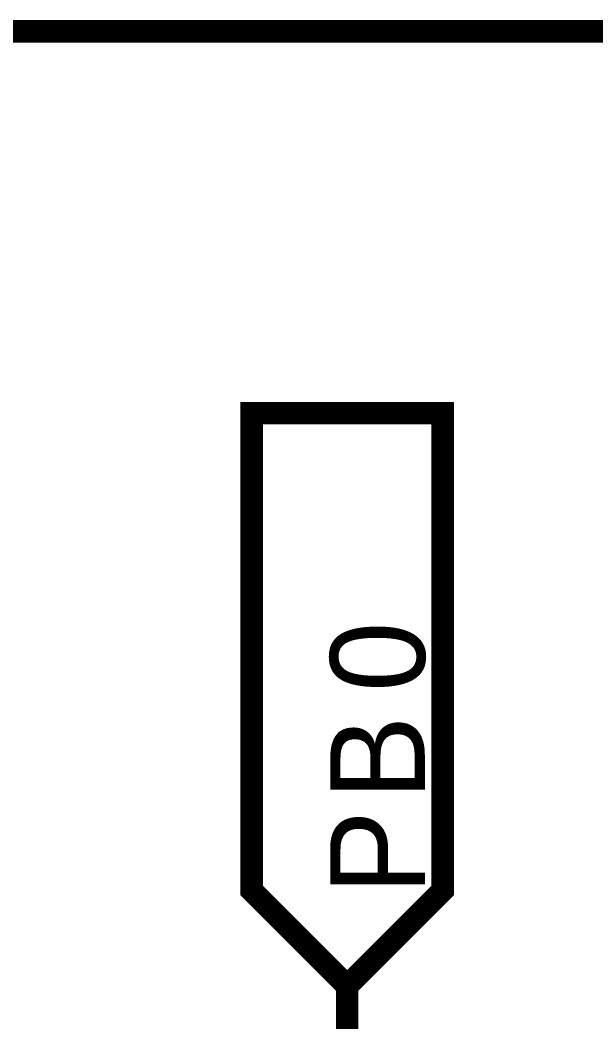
# Model space of a CAD drawing. Header units: inches. Extents: x 0 to 9.51, y -0.01 to 7.51.
# Drawn here: x 5.129 to 5.43, y 4.681 to 5.205 of the extents above; entities that cross this region are included whole.
import ezdxf

# ---------------------------------------------------------------- set-up
doc = ezdxf.new("R2010")
doc.units = ezdxf.units.IN
doc.header["$MEASUREMENT"] = 0
doc.layers.add('Sheet', color=255, linetype='Continuous')

msp = doc.modelspace()

# ---------------------------------------------------------------- linework, layer by layer
at = {"layer": 'Sheet'}
for points in [[(5.60017, 5.19959, 0.0118, 0.0118, 0), (5.10015, 5.19959, 0.0118, 0.0118, 0), (5.10015, 4.39962, 0.0118, 0.0118, 0)], [(5.29998, 4.59994, 0.0118, 0.0118, 0), (5.29998, 4.69988, 0.0118, 0.0118, 0)]]:
    msp.add_lwpolyline(points, format="xyseb", dxfattribs=at)
for points in [[(5.34994, 4.74985, 0.0118, 0.0118, 0), (5.29998, 4.69988, 0.0118, 0.0118, 0), (5.25002, 4.74985, 0.0118, 0.0118, 0), (5.25002, 4.99971, 0.0118, 0.0118, 0), (5.34994, 4.99971, 0.0118, 0.0118, 0), (5.34994, 4.74985, 0.0118, 0.0118, 0)], [(5.34994, 4.74985, 0.0039, 0.0039, 0), (5.29998, 4.69988, 0.0039, 0.0039, 0), (5.25002, 4.74985, 0.0039, 0.0039, 0), (5.25002, 4.99971, 0.0039, 0.0039, 0), (5.34994, 4.99971, 0.0039, 0.0039, 0), (5.34994, 4.74985, 0.0039, 0.0039, 0)]]:
    msp.add_lwpolyline(points, format="xyseb", close=True, dxfattribs=at)

# ---------------------------------------------------------------- texts
for s, p in [('0', (5.34066, 4.85377)), ('B', (5.34066, 4.79717)), ('P', (5.34066, 4.74764))]:
    msp.add_text(s, height=0.04953, rotation=90, dxfattribs=at).set_placement(p)

doc.saveas('drawing.dxf')
